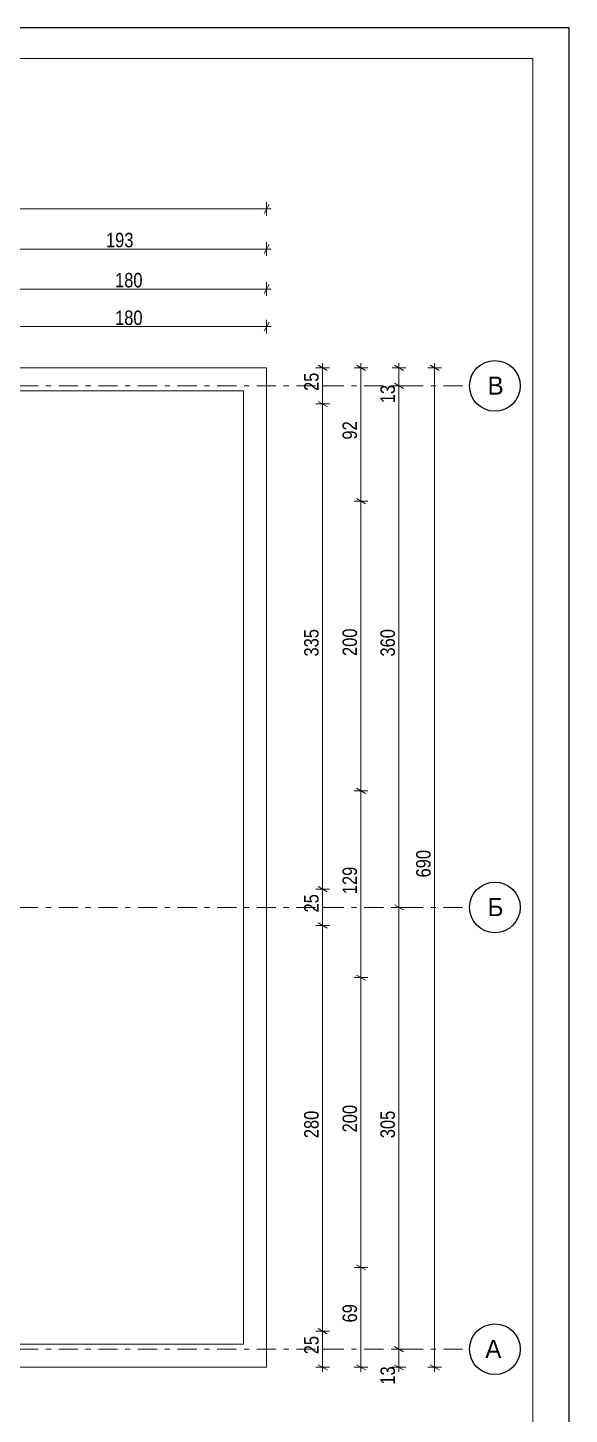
# Model space of a CAD drawing. Extents: x 19704 to 238216, y -31136 to 55916.
# Drawn here: x 72063 to 75801, y 7504 to 17075 of the extents above; entities that cross this region are included whole.
import ezdxf

# ---------------------------------------------------------------- set-up
doc = ezdxf.new("R2010")
doc.units = 0
doc.header["$LTSCALE"] = 5
doc.header["$MEASUREMENT"] = 0
doc.linetypes.add('- Двойно прекъснати линии', pattern=[1093.611073, 529.166651, -211.666656, 141.111112, -211.666656])
for name, color, linetype in [('1 _ Плочи - Основни.Structural - Bearing', 7, 'Continuous'), ('4 _ - Фрагмент - Чертежи.2D Elements', 7, 'Continuous'), ('6 _ - Конструктивни оси.Dimensioning', 7, 'Continuous'), ('7 _ - Основни елементи.2D Elements', 7, 'Continuous'), ('Structural - Bearing', 7, 'Continuous')]:
    doc.layers.add(name, color=color, linetype=linetype)
doc.layers.add('6 _ - Размери - Основни.Dimensioning', color=7, linetype='Continuous', true_color=0x7a7a7a)
doc.styles.add('GENERATED_STYLE_6', font='Cambria Math.ttf')

msp = doc.modelspace()

# ---------------------------------------------------------------- linework, layer by layer
at = {"layer": '1 _ Плочи - Основни.Structural - Bearing', "linetype": 'Continuous', "lineweight": 20, "ltscale": 0.01, "flags": 128}
msp.add_lwpolyline([(71912.3, 7828.1), (73712.3, 7828.1), (73712.3, 14728.1), (71912.3, 14728.1), (59912.3, 14728.1), (59912.3, 7828.1)], close=True, dxfattribs=at)
at = {"layer": '4 _ - Фрагмент - Чертежи.2D Elements', "linetype": 'Continuous', "lineweight": 25, "ltscale": 0.01}
for points in [[(54801.4, 2225.4), (75801.4, 2225.4), (75801.4, 17075.4)], [(75801.4, 17075.4), (54801.4, 17075.4)]]:
    msp.add_lwpolyline(points, dxfattribs=at)
at = {"layer": '6 _ - Конструктивни оси.Dimensioning', "linetype": '- Двойно прекъснати линии', "lineweight": 13, "ltscale": 0.05}
for p, q in [((59427.6, 14603.1), (74113, 14603.1)), ((74113, 14603.1), (75113, 14603.1)), ((59427.6, 11003.1), (74113, 11003.1)), ((74113, 11003.1), (75113, 11003.1)), ((59427.6, 7953.1), (74113, 7953.1)), ((74113, 7953.1), (75113, 7953.1))]:
    msp.add_line(p, q, dxfattribs=at)
at = {"layer": '6 _ - Конструктивни оси.Dimensioning', "linetype": 'Continuous', "lineweight": 25, "ltscale": 0.01}
for centre in [(75288, 14603.1), (75288, 11003.1), (75288, 7953.1)]:
    msp.add_circle(centre, 175, dxfattribs=at)
at = {"layer": '6 _ - Конструктивни оси.Dimensioning', "linetype": '- Двойно прекъснати линии', "lineweight": 13, "ltscale": 0.01}
for p in [(74113, 14603.1), (74113, 14603.1), (74113, 11003.1), (74113, 11003.1), (74113, 7953.1), (74113, 7953.1)]:
    msp.add_point(p, dxfattribs=at)
at = {"layer": '6 _ - Размери - Основни.Dimensioning', "linetype": 'Continuous', "lineweight": 20, "ltscale": 0.01}
for p, q in [((73712.3, 15824.6), (59912.3, 15824.6)), ((73694.3, 15793.4), (73730.3, 15855.9)), ((73712.3, 15871.5), (73712.3, 15777.8)), ((73742.9, 15824.6), (73712.3, 15824.6)), ((73712.3, 15547.9), (71787, 15547.9)), ((73694.3, 15516.7), (73730.3, 15579.2)), ((73712.3, 15594.8), (73712.3, 15501)), ((73742.9, 15547.9), (73712.3, 15547.9)), ((73712.3, 15318.1), (73712.3, 15224.3)), ((73712.3, 15271.2), (71912.3, 15271.2)), ((73694.3, 15239.9), (73730.3, 15302.4)), ((73742.9, 15271.2), (73712.3, 15271.2)), ((73694.3, 14980.5), (73730.3, 15043)), ((73712.3, 15058.6), (73712.3, 14964.9)), ((73712.3, 15011.8), (71912.3, 15011.8)), ((73742.9, 15011.8), (73712.3, 15011.8)), ((74129.7, 14710.1), (74067.2, 14746.2)), ((74098.5, 14728.1), (74098.5, 14758.7)), ((74394.7, 14710.1), (74332.2, 14746.2)), ((74363.4, 14728.1), (74363.4, 14758.7)), ((74656.5, 14710.1), (74594, 14746.2)), ((74625.3, 14728.1), (74625.3, 14758.7)), ((74902.8, 14710.1), (74840.3, 14746.2)), ((74871.6, 14728.1), (74871.6, 14758.7)), ((74145.4, 14728.1), (74051.6, 14728.1)), ((74098.5, 14478.1), (74098.5, 14728.1)), ((74410.3, 14728.1), (74316.6, 14728.1)), ((74363.4, 13807), (74363.4, 14728.1)), ((74672.2, 14728.1), (74578.4, 14728.1)), ((74625.3, 14603.1), (74625.3, 14728.1)), ((74918.4, 14728.1), (74824.7, 14728.1)), ((74871.6, 7828.1), (74871.6, 14728.1)), ((74672.2, 14603.1), (74578.4, 14603.1)), ((74594, 14621.2), (74656.5, 14585.1)), ((74625.3, 11003.1), (74625.3, 14603.1)), ((74145.4, 14478.1), (74051.6, 14478.1)), ((74067.2, 14496.2), (74129.7, 14460.1)), ((74098.5, 11128.1), (74098.5, 14478.1)), ((74410.3, 13807), (74316.6, 13807)), ((74332.2, 13825), (74394.7, 13788.9)), ((74363.4, 11807), (74363.4, 13807)), ((74410.3, 11807), (74316.6, 11807)), ((74332.2, 11825), (74394.7, 11788.9)), ((74363.4, 10518.1), (74363.4, 11807)), ((74145.4, 11128.1), (74051.6, 11128.1)), ((74067.2, 11146.2), (74129.7, 11110.1)), ((74098.5, 10878.1), (74098.5, 11128.1)), ((74594, 11021.2), (74656.5, 10985.1)), ((74672.2, 11003.1), (74578.4, 11003.1)), ((74625.3, 7953.1), (74625.3, 11003.1)), ((74145.4, 10878.1), (74051.6, 10878.1)), ((74067.2, 10896.2), (74129.7, 10860.1)), ((74098.5, 8078.1), (74098.5, 10878.1)), ((74332.2, 10536.2), (74394.7, 10500.1)), ((74410.3, 10518.1), (74316.6, 10518.1)), ((74363.4, 8518.1), (74363.4, 10518.1)), ((74332.2, 8536.2), (74394.7, 8500.1)), ((74410.3, 8518.1), (74316.6, 8518.1)), ((74363.4, 7828.1), (74363.4, 8518.1)), ((74145.4, 8078.1), (74051.6, 8078.1)), ((74067.2, 8096.2), (74129.7, 8060.1)), ((74098.5, 7828.1), (74098.5, 8078.1)), ((74672.2, 7953.1), (74578.4, 7953.1)), ((74594, 7971.2), (74656.5, 7935.1)), ((74625.3, 7828.1), (74625.3, 7953.1)), ((74145.4, 7828.1), (74051.6, 7828.1)), ((74067.2, 7846.2), (74129.7, 7810.1)), ((74098.5, 7797.6), (74098.5, 7828.1)), ((74410.3, 7828.1), (74316.6, 7828.1)), ((74332.2, 7846.2), (74394.7, 7810.1)), ((74363.4, 7797.6), (74363.4, 7828.1)), ((74672.2, 7828.1), (74578.4, 7828.1)), ((74594, 7846.2), (74656.5, 7810.1)), ((74625.3, 7797.6), (74625.3, 7828.1)), ((74918.4, 7828.1), (74824.7, 7828.1)), ((74840.3, 7846.2), (74902.8, 7810.1)), ((74871.6, 7797.6), (74871.6, 7828.1))]:
    msp.add_line(p, q, dxfattribs=at)
at = {"layer": '7 _ - Основни елементи.2D Elements', "linetype": 'Continuous', "lineweight": 20, "ltscale": 0.2, "flags": 128}
msp.add_lwpolyline([(56051.4, 16863.5), (75548.8, 16863.5), (75548.8, 2441), (56051.4, 2441)], close=True, dxfattribs=at)
at = {"layer": 'Structural - Bearing', "linetype": 'Continuous', "lineweight": 20, "ltscale": 0.01, "flags": 128}
for points in [[(73552.3, 14728.1), (71912.3, 14728.1)], [(73712.3, 14728.1), (73552.3, 14728.1)], [(73712.3, 7828.1), (73712.3, 14728.1)], [(71912.3, 14568.1), (73552.3, 14568.1)], [(73552.3, 14568.1), (73552.3, 7988.1)], [(73552.3, 7988.1), (71912.3, 7988.1)], [(71912.3, 7828.1), (73552.3, 7828.1)], [(73712.3, 7828.1), (73552.3, 7828.1)]]:
    msp.add_lwpolyline(points, dxfattribs=at)

# ---------------------------------------------------------------- texts
at = {"layer": '6 _ - Конструктивни оси.Dimensioning', "linetype": 'Continuous', "lineweight": 13, "char_height": 125, "attachment_point": 1, "style": 'GENERATED_STYLE_6'}
for s, insert in [('\\A1;{\\pql;\\pt0;\\fCentury Gothic|b0|i0|c0|p34;В}', (75237.5, 14667.4)), ('\\A1;{\\pql;\\pt0;\\fCentury Gothic|b0|i0|c0|p34;Б}', (75237.5, 11067.4)), ('\\A1;{\\pql;\\pt0;\\fCentury Gothic|b0|i0|c0|p34;А}', (75221.6, 8017.4))]:
    msp.add_mtext(s, dxfattribs=dict(at, insert=insert))
at = {"layer": '6 _ - Размери - Основни.Dimensioning', "linetype": 'Continuous', "lineweight": 35, "char_height": 100, "attachment_point": 7, "style": 'GENERATED_STYLE_6'}
for s, insert in [('\\A1;{\\W0.850000x;\\pql;\\fCentury Gothic|b0|i0|c0|p34;193}', (72603.4, 15558.2)), ('\\A1;{\\W0.850000x;\\pql;\\fCentury Gothic|b0|i0|c0|p34;180}', (72666.1, 15281.4)), ('\\A1;{\\W0.850000x;\\pql;\\fCentury Gothic|b0|i0|c0|p34;180}', (72666.1, 15022))]:
    msp.add_mtext(s, dxfattribs=dict(at, insert=insert))
at = {"layer": '6 _ - Размери - Основни.Dimensioning', "linetype": 'Continuous', "lineweight": 35, "char_height": 100, "attachment_point": 7, "rotation": 90, "style": 'GENERATED_STYLE_6'}
for s, insert in [('\\A1;{\\W0.850000x;\\pql;\\fCentury Gothic|b0|i0|c0|p34;25}', (74072.7, 14567.8)), ('\\A1;{\\W0.850000x;\\pql;\\fCentury Gothic|b0|i0|c0|p34;13}', (74599.4, 14483.3)), ('\\A1;{\\W0.850000x;\\pql;\\fCentury Gothic|b0|i0|c0|p34;92}', (74337.6, 14232.2)), ('\\A1;{\\W0.850000x;\\pql;\\fCentury Gothic|b0|i0|c0|p34;200}', (74337.6, 12738.4)), ('\\A1;{\\W0.850000x;\\pql;\\fCentury Gothic|b0|i0|c0|p34;335}', (74072.7, 12734.6)), ('\\A1;{\\W0.850000x;\\pql;\\fCentury Gothic|b0|i0|c0|p34;360}', (74599.4, 12734.6)), ('\\A1;{\\W0.850000x;\\pql;\\fCentury Gothic|b0|i0|c0|p34;690}', (74845.7, 11209.6)), ('\\A1;{\\W0.850000x;\\pql;\\fCentury Gothic|b0|i0|c0|p34;129}', (74337.6, 11094)), ('\\A1;{\\W0.850000x;\\pql;\\fCentury Gothic|b0|i0|c0|p34;25}', (74072.7, 10967.8)), ('\\A1;{\\W0.850000x;\\pql;\\fCentury Gothic|b0|i0|c0|p34;280}', (74072.7, 9409.6)), ('\\A1;{\\W0.850000x;\\pql;\\fCentury Gothic|b0|i0|c0|p34;200}', (74337.6, 9449.6)), ('\\A1;{\\W0.850000x;\\pql;\\fCentury Gothic|b0|i0|c0|p34;305}', (74599.4, 9409.6)), ('\\A1;{\\W0.850000x;\\pql;\\fCentury Gothic|b0|i0|c0|p34;69}', (74337.6, 8137.8)), ('\\A1;{\\W0.850000x;\\pql;\\fCentury Gothic|b0|i0|c0|p34;25}', (74072.7, 7917.8)), ('\\A1;{\\W0.850000x;\\pql;\\fCentury Gothic|b0|i0|c0|p34;13}', (74599.4, 7708.3))]:
    msp.add_mtext(s, dxfattribs=dict(at, insert=insert))

doc.saveas('drawing.dxf')
